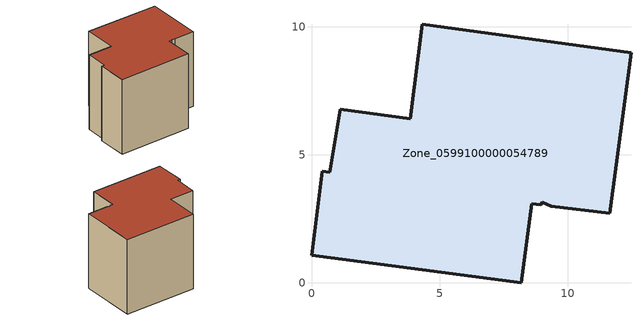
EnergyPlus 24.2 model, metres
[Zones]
Zone_0599100000054789
 floor ground (C_G): 8.2,0 0,1.09 0.43,4.37 0.72,4.33 1.13,6.78 3.85,6.42 4.33,10.11 12.47,8.99 11.65,2.72 9.35,3 9.02,3.15 8.96,3.05 8.61,3.09 z0
 wall outside (C_F): 0,1.09 8.2,0 8.61,3.09 8.96,3.05 9.02,3.15 9.35,3 11.65,2.72 12.47,8.99 4.33,10.11 3.85,6.42 1.13,6.78 0.72,4.33 0.43,4.37 0,1.09 z0:8.55
 roof outside (C_R): 8.61,3.09 8.96,3.05 9.02,3.15 9.35,3 11.65,2.72 12.47,8.99 4.33,10.11 3.85,6.42 1.13,6.78 0.72,4.33 0.43,4.37 0,1.09 8.2,0 z8.55
[BUILDING]
Pand.0599100000054789: North Axis=0; Terrain=City; Loads Convergence Tolerance Value=0.04; Temperature Convergence Tolerance Value=0.4; Solar Distribution=FullExterior; Maximum Number of Warmup Days=25; Minimum Number of Warmup Days=1
[Site:Location]
Rotterdam.The.Hague.AP_ZH_NLD Design_Conditions: Latitude=51.96; Longitude=4.45; Time Zone=1; Elevation=-4.5
[SITE:GROUNDTEMPERATURE:BUILDINGSURFACE]
18, 18, 18, 18, 18, 18, 18, 18, 18, 18, 18, 18
[MATERIAL] Thermal Absorptance=0.9; Solar Absorptance=0.7; Visible Absorptance=0.7
Name | Roughness | Thickness | Conductivity | Density | Specific Heat
G.TC.1946-1964 | MediumSmooth | 0.15 | 1 | 540 | 1210
F.TC.1946-1964 | Rough | 0.3 | 0.857143 | 1920 | 840
R.TC.1946-1964 | MediumRough | 0.2 | 0.235294 | 1500 | 1000
[CONSTRUCTION]
C_G: G.TC.1946-1964
C_F: F.TC.1946-1964
C_R: R.TC.1946-1964
[ZONE]
Zone_0599100000054789: Type=1; Multiplier=1; Ceiling Height=Autocalculate; Volume=Autocalculate; Floor Area=autocalculate; Part of Total Floor Area=Yes
[ZONEINFILTRATION:DESIGNFLOWRATE]
Infil_Zone_0599100000054789: Zone or ZoneList or Space or SpaceList=Zone_0599100000054789; Schedule=AlwaysOn; Design Flow Rate Calculation Method=Flow/Area; Flow Rate per Floor Area=0.003; Constant Term Coefficient=1; Temperature Term Coefficient=0; Velocity Term Coefficient=0; Velocity Squared Term Coefficient=0
[HVACTEMPLATE:ZONE:IDEALLOADSAIRSYSTEM]
Zone_0599100000054789: Maximum Heating Supply Air Temperature=50; Minimum Cooling Supply Air Temperature=13; Maximum Heating Supply Air Humidity Ratio=0.0156; Minimum Cooling Supply Air Humidity Ratio=0.0077; Heating Limit=NoLimit; Cooling Limit=NoLimit; Dehumidification Control Type=ConstantSensibleHeatRatio; Cooling Sensible Heat Ratio=0.7; Dehumidification Setpoint=60; Humidification Control Type=None; Humidification Setpoint=30; Outdoor Air Method=None; Outdoor Air Flow Rate per Person=0.00944; Outdoor Air Flow Rate per Zone Floor Area=0; Outdoor Air Flow Rate per Zone=0; Demand Controlled Ventilation Type=None; Outdoor Air Economizer Type=NoEconomizer; Heat Recovery Type=None; Sensible Heat Recovery Effectiveness=0.7; Latent Heat Recovery Effectiveness=0.65
[ZONECONTROL:THERMOSTAT]
ThermostatControl_Zone_0599100000054789: Zone or ZoneList=Zone_0599100000054789; Control Type Schedule=DualSetpointControlType; Control 1=Thermostat_Zone_0599100000054789; Temperature Difference Between Cutout And Setpoint=0
[THERMOSTATSETPOINT:DUALSETPOINT]
Thermostat_Zone_0599100000054789: Heating Setpoint Temperature Schedule=HeatingSetpoint_Zone_0599100000054789; Cooling Setpoint Temperature Schedule=CoolingSetpoint_Zone_0599100000054789
[SCHEDULE:COMPACT]
HeatingSetpoint_Zone_0599100000054789: Through: 12/31, For: AllDays, Until: 24:00, 21
CoolingSetpoint_Zone_0599100000054789: Through: 12/31, For: AllDays, Until: 24:00, 24
DualSetpointControlType: Through: 12/31, For: AllDays, Until: 24:00, 4
AlwaysOn: Through: 12/31, For: AllDays, Until: 24:00, 1
